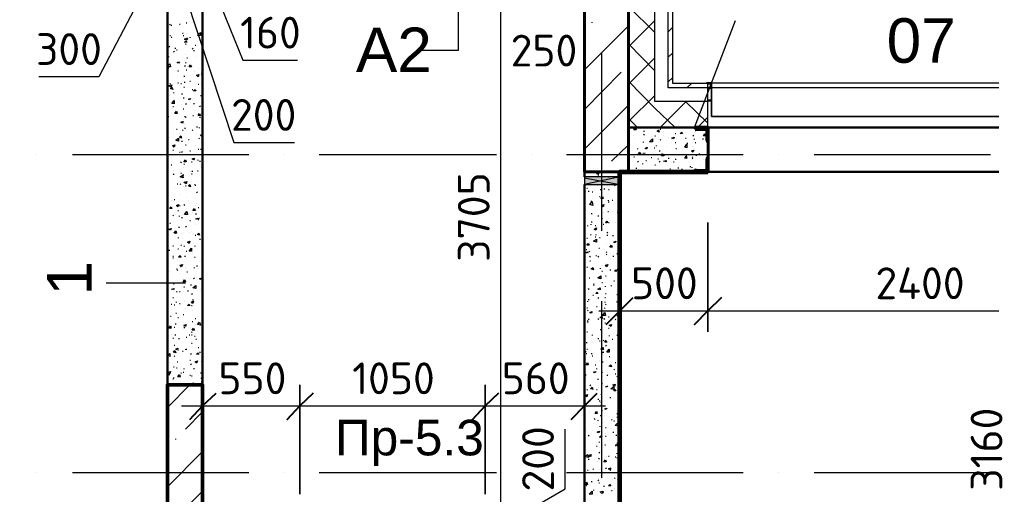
# Model space of a CAD drawing. Header units: millimetres. Extents: x -84737 to 172119, y -43083 to 59399.
# Drawn here: x 13006 to 18512, y 50953 to 53641 of the extents above; entities that cross this region are included whole.
import ezdxf

# ---------------------------------------------------------------- set-up
doc = ezdxf.new("R2010")
doc.units = ezdxf.units.MM
for name, color, linetype, lineweight in [('11) Плинтус ПЛ-2', 70, 'Continuous', 30), ('15) Штукатурка стен СТ-1.1', 161, 'Continuous', 60), ('16) Краска СТ-1.1 стена', 5, 'Continuous', 60), ('20) Шпакл. баз. фин Стена', 40, 'Continuous', 60)]:
    doc.layers.add(name, color=color, linetype=linetype, lineweight=lineweight)
for name, color, linetype in [('PDF _Марки', 7, 'Continuous'), ('PDF _Несущие колонны', 7, 'Continuous'), ('PDF _Обобщенные модели', 7, 'Continuous'), ('PDF _Окна', 7, 'Continuous'), ('PDF _Оси', 7, 'Continuous'), ('PDF _Размеры-100', 7, 'Continuous'), ('PDF _Стены', 7, 'Continuous'), ('PDF _Текст', 7, 'Continuous'), ('PDF _Элементы узлов', 7, 'Continuous')]:
    doc.layers.add(name, color=color, linetype=linetype)
doc.styles.add('PDF GOSTCommon', font='arial.ttf')
doc.styles.add('PDF ISOCPEUR', font='isocpeur.ttf')

msp = doc.modelspace()

# ---------------------------------------------------------------- linework, layer by layer
at = {"layer": '11) Плинтус ПЛ-2'}
for points in [[(13006.3, 54578.5), (13543.9, 54578.5), (13543.9, 54328.7), (13844.4, 54328.7), (13844.4, 50523.1)], [(18200.4, 47280.5), (18136.9, 47280.5), (18136.9, 49617.2), (16405.5, 49617.2), (16405.5, 52779.4), (16905, 52779.4)]]:
    msp.add_lwpolyline(points, dxfattribs=at)
at = {"layer": '15) Штукатурка стен СТ-1.1'}
msp.add_lwpolyline([(18200.4, 47280.5), (18136.9, 47280.5), (18136.9, 49617.2), (16405.5, 49617.2), (16405.5, 52779.4), (16905, 52779.4)], dxfattribs=at)
at = {"layer": '16) Краска СТ-1.1 стена'}
msp.add_lwpolyline([(18200.4, 47280.5), (18136.9, 47280.5), (18136.9, 49617.2), (16405.5, 49617.2), (16405.5, 52779.4), (16905, 52779.4)], dxfattribs=at)
at = {"layer": '20) Шпакл. баз. фин Стена'}
msp.add_lwpolyline([(18200.4, 47280.5), (18136.9, 47280.5), (18136.9, 49617.2), (16405.5, 49617.2), (16405.5, 52779.4), (16905, 52779.4)], dxfattribs=at)
at = {"layer": 'PDF _Марки', "lineweight": 9}
for points in [[(15491.1, 54341.4), (15491.1, 53465.2), (15258.3, 53465.2)], [(16828.8, 53029.1), (17061.6, 53634.5)], [(13946, 52148.6), (13497.3, 52148.6)]]:
    msp.add_lwpolyline(points, dxfattribs=at)
at = {"layer": 'PDF _Несущие колонны', "lineweight": 9}
for points in [[(13844.4, 51445.9), (13971.4, 51572.9)], [(13946, 51323.2), (14043.4, 51420.5)], [(13891, 51263.9), (13891, 51268.1)], [(13844.4, 50997.2), (14043.4, 51196.2)], [(13844.4, 50772.9), (14043.4, 50971.8)]]:
    msp.add_lwpolyline(points, dxfattribs=at)
at = {"layer": 'PDF _Несущие колонны', "lineweight": 50}
msp.add_lwpolyline([(14043.4, 50874.5), (14043.4, 51572.9), (13844.4, 51572.9), (13844.4, 50675.5), (14043.4, 50675.5)], dxfattribs=at)
at = {"layer": 'PDF _Обобщенные модели', "lineweight": 50}
for points in [[(16905, 52952.9), (16905, 53029.1), (16828.8, 53029.1)], [(16837.3, 53020.7), (16900.8, 53020.7), (16900.8, 52957.2)], [(16828.8, 52779.4), (16905, 52779.4), (16905, 52851.3)], [(16900.8, 52847.1), (16900.8, 52783.6), (16837.3, 52783.6)]]:
    msp.add_lwpolyline(points, dxfattribs=at)
at = {"layer": 'PDF _Обобщенные модели', "lineweight": 30}
msp.add_lwpolyline([(16905, 53003.7), (16909.3, 53003.7), (16909.3, 52804.8), (16905, 52804.8)], dxfattribs=at)
at = {"layer": 'PDF _Обобщенные модели', "lineweight": 50}
for centre, radius, start, end in [((16839.4, 53031.3), 6.34, 168.4536, 270.0185), ((16907.1, 52959.3), 6.36, 180.0128, 281.4883), ((16907.1, 52849.2), 6.36, 78.5117, 179.9872), ((16839.4, 52781.5), 6.34, 89.9815, 191.5464)]:
    msp.add_arc(centre, radius, start, end, dxfattribs=at)
at = {"layer": 'PDF _Окна', "lineweight": 18}
for points in [[(16926.2, 53283.1), (16896.6, 53283.1), (16896.6, 53278.9), (16896.6, 53283.1), (16926.2, 53283.1), (16926.2, 53092.6), (19284.1, 53092.6), (19284.1, 53283.1), (19313.7, 53283.1), (19313.7, 53278.9)], [(19284.1, 53253.5), (19284.1, 53092.6), (16926.2, 53092.6), (16926.2, 53253.5)]]:
    msp.add_lwpolyline(points, dxfattribs=at)
msp.add_lwpolyline([(16926.2, 53253.5), (16926.2, 53283.1), (19284.1, 53283.1), (19284.1, 53253.5)], close=True, dxfattribs=at)
at = {"layer": 'PDF _Окна', "transparency": 33554559}
for points in [[(16405.5, 52707.4), (16405.5, 52749.8), (16206.5, 52707.4)], [(16405.5, 52749.8), (16206.5, 52707.4), (16206.5, 52749.8)]]:
    msp.add_solid(points, dxfattribs=at)
at = {"layer": 'PDF _Оси', "lineweight": 9}
for points in [[(16303.9, 52445), (16303.9, 53448.2)], [(13103.6, 52876.7), (13103.6, 52876.7)], [(13306.8, 52876.7), (14305.8, 52876.7)], [(14504.8, 52876.7), (14504.8, 52876.7)], [(14703.8, 52876.7), (15707, 52876.7)], [(15906, 52876.7), (15906, 52876.7)], [(16104.9, 52876.7), (17104, 52876.7)], [(17307.2, 52876.7), (17307.2, 52876.7)], [(17506.1, 52876.7), (18505.2, 52876.7)], [(16303.9, 52246), (16303.9, 52246)], [(16303.9, 51048), (16303.9, 52047)], [(13103.6, 51077.6), (13103.6, 51077.6)], [(13306.8, 51077.6), (14305.8, 51077.6)], [(14504.8, 51077.6), (14504.8, 51077.6)], [(14703.8, 51077.6), (15707, 51077.6)], [(15906, 51077.6), (15906, 51077.6)], [(16104.9, 51077.6), (17104, 51077.6)], [(17307.2, 51077.6), (17307.2, 51077.6)], [(17506.1, 51077.6), (18505.2, 51077.6)]]:
    msp.add_lwpolyline(points, dxfattribs=at)
at = {"layer": 'PDF _Размеры-100', "lineweight": 9}
for points in [[(15732.4, 50552.7), (15732.4, 50874.5), (15232.9, 50874.5), (15851, 50874.5), (15232.9, 50874.5), (15732.4, 50874.5), (15732.4, 54697)], [(13696.3, 53774.2), (13455, 53317), (13116.3, 53317)], [(13946, 53774.2), (14221.2, 52944.5), (14564.1, 52944.5)], [(14123.8, 53774.2), (14272, 53410.1), (14581, 53410.1)], [(16287, 51992), (16905, 51992), (19305.2, 51992), (19305.2, 52491.5), (19305.2, 51873.5), (19305.2, 52491.5), (19305.2, 51992), (19627, 51992)], [(16405.5, 51873.5), (16405.5, 52491.5), (16405.5, 51992)], [(14043.4, 51331.6), (14043.4, 51953.9), (14043.4, 51454.4)], [(16206.5, 51331.6), (16206.5, 51953.9), (16206.5, 51454.4)], [(13924.9, 51454.4), (14593.7, 51454.4), (15643.5, 51454.4), (15643.5, 50954.9), (15643.5, 51572.9), (15643.5, 50954.9), (15643.5, 51454.4), (16325.1, 51454.4)], [(15732.4, 50772.9), (16096.5, 50984.5), (16096.5, 51323.2)]]:
    msp.add_lwpolyline(points, dxfattribs=at)
for points in [[(16905, 51992), (16905, 52491.5), (16905, 51873.5), (16905, 52491.5)], [(14593.7, 51454.4), (14593.7, 50954.9), (14593.7, 51572.9), (14593.7, 50954.9)]]:
    msp.add_lwpolyline(points, close=True, dxfattribs=at)
at = {"layer": 'PDF _Размеры-100', "lineweight": 25}
for points in [[(16329.3, 51915.8), (16405.5, 51992), (16481.7, 52068.2)], [(13971.4, 51378.2), (14043.4, 51454.4), (14119.6, 51526.4)], [(16130.3, 51378.2), (16206.5, 51454.4), (16278.5, 51526.4)]]:
    msp.add_lwpolyline(points, dxfattribs=at)
for points in [[(16981.2, 52068.2), (16905, 51992), (16828.8, 51915.8), (16905, 51992)], [(14669.9, 51526.4), (14593.7, 51454.4), (14521.7, 51378.2), (14593.7, 51454.4)], [(15719.7, 51526.4), (15643.5, 51454.4), (15571.6, 51378.2), (15643.5, 51454.4)]]:
    msp.add_lwpolyline(points, close=True, dxfattribs=at)
at = {"layer": 'PDF _Стены', "lineweight": 18}
for points in [[(16905, 53029.1), (16905, 53278.9), (16706.1, 53278.9), (16706.1, 55078), (15414.9, 55078), (15414.9, 55052.6), (16680.7, 55052.6), (15406.5, 55052.6), (15406.5, 54828.2)], [(16905, 53253.5), (16680.7, 53253.5), (16680.7, 55052.6)], [(16905, 53177.3), (16604.5, 53177.3), (16604.5, 54976.4), (15406.5, 54976.4)], [(16456.3, 53029.1), (16604.5, 53029.1)]]:
    msp.add_lwpolyline(points, dxfattribs=at)
at = {"layer": 'PDF _Стены', "lineweight": 30}
msp.add_lwpolyline([(14043.4, 51572.9), (14043.4, 54328.7), (13844.4, 54328.7), (13844.4, 51572.9)], close=True, dxfattribs=at)
at = {"layer": 'PDF _Стены', "lineweight": 40}
msp.add_lwpolyline([(16206.5, 54328.7), (16206.5, 52779.4), (16456.3, 52779.4), (16456.3, 54328.7)], close=True, dxfattribs=at)
at = {"layer": 'PDF _Стены', "lineweight": 9}
for points in [[(16604.5, 53566.8), (16456.3, 53714.9)], [(13950.3, 53626), (13950.3, 53626)], [(13950.3, 53621.8), (13954.5, 53621.8)], [(13984.1, 53621.8), (13984.1, 53621.8)], [(16248.9, 53621.8), (16248.9, 53626)], [(16456.3, 53486.3), (16604.5, 53634.5)], [(13844.4, 53609.1), (13848.7, 53609.1), (13844.4, 53600.6)], [(13857.1, 53609.1), (13861.4, 53613.3)], [(13865.6, 53609.1), (13869.8, 53609.1)], [(13912.2, 53613.3), (13916.4, 53613.3)], [(14043.4, 53575.2), (14043.4, 53575.2)], [(16206.5, 53355.1), (16456.3, 53604.9)], [(16680.7, 53571), (16706.1, 53596.4)], [(13857.1, 53549.8), (13861.4, 53549.8)], [(13865.6, 53541.4), (13869.8, 53541.4)], [(13874.1, 53541.4), (13874.1, 53541.4)], [(13929.1, 53562.5), (13933.3, 53562.5)], [(13933.3, 53549.8), (13937.6, 53549.8)], [(13958.7, 53532.9), (13954.5, 53524.4), (13941.8, 53528.7), (13958.7, 53537.1)], [(13941.8, 53516), (13941.8, 53516)], [(13950.3, 53562.5), (13950.3, 53562.5)], [(13971.4, 53541.4), (13971.4, 53537.1)], [(14030.7, 53558.3), (14030.7, 53558.3)], [(14043.4, 53511.7), (14043.4, 53516)], [(13852.9, 53486.3), (13857.1, 53490.6)], [(13878.3, 53460.9), (13882.5, 53456.7)], [(13886.8, 53477.9), (13891, 53477.9)], [(13895.2, 53469.4), (13899.5, 53469.4)], [(13946, 53499), (13950.3, 53503.3)], [(13984.1, 53477.9), (13988.4, 53473.6)], [(13992.6, 53465.2), (13996.8, 53465.2)], [(14001.1, 53494.8), (14005.3, 53494.8)], [(14039.2, 53452.5), (14043.4, 53456.7)], [(16604.5, 53350.9), (16456.3, 53503.3)], [(13852.9, 53427.1), (13852.9, 53431.3)], [(13946, 53439.8), (13946, 53439.8)], [(13954.5, 53422.8), (13958.7, 53422.8)], [(14001.1, 53427.1), (14001.1, 53427.1)], [(16456.3, 53274.7), (16604.5, 53422.8)], [(16680.7, 53427.1), (16706.1, 53452.5)], [(13844.4, 53393.2), (13844.4, 53397.4), (13848.7, 53384.7), (13844.4, 53384.7)], [(13844.4, 53376.3), (13857.1, 53389), (13861.4, 53372), (13844.4, 53372)], [(13848.7, 53367.8), (13852.9, 53367.8)], [(13857.1, 53376.3), (13861.4, 53376.3)], [(13899.5, 53350.9), (13899.5, 53350.9)], [(13903.7, 53350.9), (13907.9, 53350.9)], [(13941.8, 53376.3), (13946, 53380.5)], [(13946, 53397.4), (13950.3, 53393.2)], [(13950.3, 53355.1), (13954.5, 53355.1)], [(13958.7, 53372), (13958.7, 53372)], [(13996.8, 53346.6), (13996.8, 53346.6)], [(14022.2, 53363.6), (14022.2, 53363.6)], [(14039.2, 53393.2), (14039.2, 53393.2)], [(14043.4, 53342.4), (14039.2, 53342.4), (14043.4, 53350.9)], [(13848.7, 53304.3), (13848.7, 53308.5)], [(13941.8, 53317), (13941.8, 53321.2)], [(13971.4, 53291.6), (13975.7, 53291.6)], [(14034.9, 53329.7), (14039.2, 53333.9)], [(16206.5, 53130.7), (16414, 53342.4)], [(16718.8, 53029.1), (16604.5, 53139.2), (16456.3, 53291.6)], [(16680.7, 53287.4), (16706.1, 53312.8)], [(13844.4, 53245), (13848.7, 53245)], [(13869.8, 53270.4), (13865.6, 53257.7), (13852.9, 53266.2), (13865.6, 53270.4)], [(13857.1, 53278.9), (13861.4, 53278.9)], [(13903.7, 53283.1), (13907.9, 53283.1)], [(13920.6, 53278.9), (13924.9, 53278.9)], [(13937.6, 53257.7), (13941.8, 53257.7)], [(13941.8, 53287.4), (13941.8, 53283.1)], [(13984.1, 53245), (13988.4, 53245)], [(14018, 53274.7), (14022.2, 53274.7)], [(14034.9, 53270.4), (14034.9, 53270.4)], [(14039.2, 53236.6), (14043.4, 53236.6)], [(16786.5, 53253.5), (16811.9, 53278.9)], [(13844.4, 53185.8), (13844.4, 53185.8)], [(13857.1, 53211.2), (13857.1, 53211.2)], [(13886.8, 53164.6), (13869.8, 53164.6), (13882.5, 53181.5), (13882.5, 53164.6)], [(13878.3, 53228.1), (13878.3, 53223.9)], [(13886.8, 53185.8), (13886.8, 53185.8)], [(13924.9, 53219.6), (13929.1, 53219.6)], [(13937.6, 53194.2), (13937.6, 53198.5)], [(13984.1, 53181.5), (13984.1, 53181.5)], [(14030.7, 53211.2), (14034.9, 53211.2)], [(16456.3, 53063), (16604.5, 53211.2)], [(13874.1, 53147.7), (13878.3, 53147.7)], [(13924.9, 53160.4), (13924.9, 53160.4)], [(13933.3, 53135), (13937.6, 53135)], [(13946, 53164.6), (13950.3, 53160.4)], [(13992.6, 53164.6), (13996.8, 53164.6)], [(14022.2, 53156.1), (14022.2, 53156.1)], [(14026.5, 53147.7), (14030.7, 53151.9)], [(14039.2, 53168.8), (14039.2, 53168.8)], [(16206.5, 52906.4), (16456.3, 53156.1)], [(16634.1, 53029.1), (16782.3, 53177.3)], [(16905, 53054.5), (16778, 53177.3)], [(13848.7, 53092.6), (13852.9, 53092.6)], [(13933.3, 53075.7), (13933.3, 53075.7)], [(13941.8, 53092.6), (13946, 53092.6)], [(13946, 53088.4), (13950.3, 53088.4)], [(13988.4, 53096.9), (13992.6, 53096.9)], [(14026.5, 53088.4), (14030.7, 53088.4)], [(14043.4, 53084.2), (14043.4, 53084.2)], [(16507.1, 53029.1), (16456.3, 53079.9)], [(16845.8, 53029.1), (16905, 53088.4)], [(13895.2, 53020.7), (13899.5, 53020.7)], [(13929.1, 53012.2), (13933.3, 53016.4)], [(13941.8, 53054.5), (13941.8, 53054.5)], [(13941.8, 53024.9), (13946, 53024.9)], [(13984.1, 53016.4), (13988.4, 53012.2)], [(14009.5, 53033.4), (14013.8, 53033.4)], [(14022.2, 53024.9), (14026.5, 53029.1)], [(16634.1, 53020.7), (16638.3, 53020.7)], [(16756.9, 53029.1), (16756.9, 53024.9)], [(16858.5, 53029.1), (16862.7, 53024.9), (16866.9, 53029.1)], [(16879.6, 53016.4), (16883.9, 53016.4)], [(13852.9, 52974.1), (13852.9, 52974.1)], [(13878.3, 52995.3), (13878.3, 52995.3)], [(13912.2, 52995.3), (13912.2, 52995.3)], [(13950.3, 52969.9), (13950.3, 52969.9)], [(13963, 52961.4), (13967.2, 52961.4)], [(14009.5, 52991), (14009.5, 52991)], [(14022.2, 52965.6), (14026.5, 52969.9)], [(14043.4, 52961.4), (14043.4, 52961.4)], [(14043.4, 52961.4), (14043.4, 52961.4)], [(16485.9, 52982.6), (16485.9, 52982.6)], [(16490.2, 52965.6), (16490.2, 52965.6)], [(16541, 53008), (16545.2, 53008)], [(16541, 52991), (16545.2, 52986.8)], [(16583.3, 52978.3), (16583.3, 52978.3)], [(16604.5, 52982.6), (16608.7, 52982.6)], [(16634.1, 52957.2), (16638.3, 52961.4)], [(16651, 53008), (16651, 53008)], [(16651, 52986.8), (16651, 52986.8)], [(16680.7, 52974.1), (16680.7, 52974.1)], [(16718.8, 52995.3), (16723, 52995.3)], [(16727.2, 52969.9), (16727.2, 52969.9)], [(16778, 52969.9), (16782.3, 52969.9)], [(16820.4, 52982.6), (16824.6, 52986.8)], [(16824.6, 52965.6), (16828.8, 52961.4)], [(16833.1, 53012.2), (16837.3, 53012.2)], [(16875.4, 52965.6), (16879.6, 52965.6)], [(13848.7, 52948.7), (13848.7, 52948.7)], [(13895.2, 52952.9), (13895.2, 52952.9)], [(13924.9, 52952.9), (13929.1, 52952.9)], [(13946, 52931.8), (13950.3, 52931.8)], [(14018, 52906.4), (14022.2, 52906.4)], [(14030.7, 52906.4), (14034.9, 52906.4)], [(16358.9, 52838.6), (16456.3, 52931.8)], [(16507.1, 52910.6), (16507.1, 52906.4)], [(16541, 52944.5), (16541, 52948.7)], [(16557.9, 52910.6), (16557.9, 52910.6)], [(16600.2, 52914.8), (16604.5, 52914.8)], [(16612.9, 52927.5), (16612.9, 52923.3)], [(16672.2, 52923.3), (16672.2, 52923.3)], [(16718.8, 52944.5), (16723, 52944.5)], [(16723, 52910.6), (16727.2, 52910.6)], [(16786.5, 52940.2), (16790.7, 52940.2)], [(16820.4, 52923.3), (16820.4, 52923.3)], [(16833.1, 52944.5), (16837.3, 52944.5)], [(16900.8, 52952.9), (16905, 52952.9)], [(13844.4, 52881), (13848.7, 52881)], [(13874.1, 52902.1), (13878.3, 52902.1)], [(13912.2, 52889.4), (13916.4, 52889.4)], [(13924.9, 52889.4), (13929.1, 52893.7)], [(13971.4, 52897.9), (13975.7, 52897.9)], [(16485.9, 52864), (16490.2, 52864)], [(16536.7, 52885.2), (16541, 52885.2)], [(16545.2, 52885.2), (16549.4, 52885.2)], [(16583.3, 52859.8), (16587.5, 52859.8)], [(16621.4, 52851.3), (16625.6, 52851.3)], [(16629.9, 52897.9), (16634.1, 52897.9)], [(16642.6, 52881), (16646.8, 52881)], [(16680.7, 52855.6), (16684.9, 52855.6)], [(16723, 52847.1), (16723, 52851.3)], [(16739.9, 52876.7), (16744.2, 52876.7)], [(16739.9, 52868.3), (16739.9, 52868.3)], [(16782.3, 52872.5), (16786.5, 52872.5)], [(16782.3, 52851.3), (16782.3, 52851.3)], [(16816.1, 52859.8), (16820.4, 52864)], [(16816.1, 52855.6), (16820.4, 52851.3)], [(16837.3, 52872.5), (16841.5, 52872.5)], [(16854.2, 52881), (16858.5, 52881)], [(13865.6, 52817.5), (13869.8, 52817.5)], [(13920.6, 52830.2), (13924.9, 52834.4)], [(13937.6, 52821.7), (13941.8, 52821.7)], [(13937.6, 52804.8), (13937.6, 52804.8)], [(13979.9, 52834.4), (13984.1, 52834.4)], [(14018, 52842.9), (14018, 52847.1)], [(14026.5, 52838.6), (14030.7, 52838.6)], [(14034.9, 52800.6), (14034.9, 52800.6)], [(16498.6, 52800.6), (16498.6, 52796.3)], [(16507.1, 52834.4), (16511.3, 52838.6)], [(16536.7, 52821.7), (16536.7, 52825.9)], [(16553.7, 52842.9), (16557.9, 52842.9)], [(16604.5, 52817.5), (16608.7, 52817.5)], [(16629.9, 52834.4), (16634.1, 52838.6)], [(16689.1, 52796.3), (16693.4, 52796.3)], [(16710.3, 52834.4), (16714.5, 52834.4)], [(16735.7, 52800.6), (16739.9, 52800.6)], [(16756.9, 52796.3), (16756.9, 52792.1)], [(16803.4, 52809), (16807.7, 52809)], [(16816.1, 52800.6), (16816.1, 52804.8)], [(16862.7, 52813.3), (16862.7, 52813.3)], [(16879.6, 52847.1), (16879.6, 52847.1)], [(16905, 52847.1), (16905, 52847.1)], [(16905, 52847.1), (16905, 52847.1)], [(13878.3, 52783.6), (13878.3, 52783.6)], [(13878.3, 52766.7), (13878.3, 52762.5)], [(13929.1, 52762.5), (13933.3, 52745.5), (13916.4, 52749.8), (13933.3, 52762.5), (13937.6, 52762.5)], [(13920.6, 52770.9), (13924.9, 52770.9)], [(13975.7, 52779.4), (13975.7, 52779.4)], [(13979.9, 52766.7), (13984.1, 52766.7)], [(13984.1, 52783.6), (13984.1, 52779.4)], [(14013.8, 52783.6), (14018, 52783.6)], [(16282.7, 52762.5), (16287, 52762.5)], [(16303.9, 52779.4), (16303.9, 52783.6)], [(16342, 52749.8), (16346.2, 52749.8)], [(16502.9, 52779.4), (16515.6, 52783.6), (16515.6, 52779.4)], [(16502.9, 52779.4), (16502.9, 52779.4)], [(16511.3, 52792.1), (16511.3, 52792.1)], [(16574.8, 52779.4), (16579.1, 52779.4)], [(16608.7, 52787.9), (16608.7, 52787.9)], [(16706.1, 52783.6), (16710.3, 52783.6)], [(16718.8, 52787.9), (16723, 52787.9)], [(16803.4, 52779.4), (16803.4, 52779.4)], [(13886.8, 52690.5), (13886.8, 52690.5)], [(13899.5, 52711.7), (13903.7, 52711.7)], [(13916.4, 52707.4), (13920.6, 52711.7)], [(13933.3, 52694.7), (13933.3, 52694.7)], [(13941.8, 52720.1), (13954.5, 52724.4), (13950.3, 52711.7), (13937.6, 52720.1)], [(13946, 52699), (13950.3, 52699)], [(13996.8, 52707.4), (14001.1, 52707.4)], [(14001.1, 52703.2), (14005.3, 52703.2)], [(14013.8, 52724.4), (14013.8, 52724.4)], [(16219.2, 52686.3), (16223.5, 52686.3)], [(16223.5, 52703.2), (16223.5, 52703.2)], [(16278.5, 52707.4), (16282.7, 52703.2)], [(16375.9, 52703.2), (16380.1, 52699)], [(13916.4, 52648.2), (13916.4, 52648.2)], [(13954.5, 52631.2), (13954.5, 52631.2)], [(14009.5, 52660.9), (14013.8, 52665.1)], [(16206.5, 52665.1), (16210.8, 52665.1), (16206.5, 52656.6)], [(16227.7, 52669.3), (16231.9, 52669.3)], [(16248.9, 52665.1), (16253.1, 52665.1)], [(16291.2, 52639.7), (16295.4, 52639.7)], [(16295.4, 52677.8), (16299.7, 52677.8)], [(16316.6, 52682), (16320.8, 52682)], [(16342, 52677.8), (16346.2, 52677.8)], [(16397, 52660.9), (16401.3, 52656.6)], [(13865.6, 52618.5), (13865.6, 52618.5)], [(13882.5, 52622.8), (13886.8, 52622.8)], [(13903.7, 52593.1), (13903.7, 52593.1)], [(13912.2, 52588.9), (13916.4, 52588.9)], [(13937.6, 52593.1), (13941.8, 52588.9)], [(13963, 52614.3), (13963, 52614.3)], [(14001.1, 52588.9), (14001.1, 52588.9)], [(14009.5, 52601.6), (14009.5, 52601.6)], [(14018, 52576.2), (14022.2, 52576.2)], [(16244.6, 52614.3), (16244.6, 52610.1)], [(16248.9, 52601.6), (16248.9, 52605.8), (16253.1, 52605.8)], [(16342, 52614.3), (16342, 52618.5)], [(16342, 52610.1), (16342, 52605.8)], [(16363.2, 52618.5), (16367.4, 52618.5)], [(13874.1, 52533.9), (13878.3, 52529.6)], [(13903.7, 52559.3), (13907.9, 52559.3)], [(13912.2, 52525.4), (13912.2, 52529.6)], [(13924.9, 52521.2), (13929.1, 52521.2)], [(13984.1, 52550.8), (13984.1, 52550.8)], [(14005.3, 52538.1), (14009.5, 52542.3)], [(16206.5, 52521.2), (16210.8, 52516.9)], [(16244.6, 52542.3), (16248.9, 52542.3)], [(16282.7, 52529.6), (16287, 52529.6)], [(16316.6, 52546.6), (16316.6, 52546.6)], [(16337.8, 52555), (16342, 52555)], [(16363.2, 52555), (16363.2, 52555)], [(16392.8, 52550.8), (16392.8, 52546.6)], [(13857.1, 52487.3), (13861.4, 52487.3)], [(13907.9, 52466.1), (13912.2, 52466.1)], [(13946, 52470.4), (13950.3, 52466.1)], [(13971.4, 52504.2), (13975.7, 52504.2)], [(14005.3, 52478.8), (14005.3, 52478.8)], [(14018, 52508.5), (14022.2, 52508.5)], [(14022.2, 52516.9), (14026.5, 52516.9)], [(16223.5, 52474.6), (16223.5, 52470.4)], [(16244.6, 52495.8), (16248.9, 52495.8)], [(16244.6, 52478.8), (16244.6, 52483.1)], [(16265.8, 52474.6), (16270, 52474.6)], [(16303.9, 52516.9), (16308.1, 52512.7)], [(16312.4, 52483.1), (16316.6, 52483.1)], [(16329.3, 52491.5), (16329.3, 52487.3)], [(16337.8, 52495.8), (16337.8, 52495.8)], [(16342, 52491.5), (16346.2, 52491.5)], [(16384.3, 52491.5), (16384.3, 52491.5)], [(16401.3, 52512.7), (16405.5, 52508.5)], [(13891, 52428), (13891, 52428)], [(13924.9, 52432.3), (13924.9, 52432.3)], [(13971.4, 52436.5), (13971.4, 52436.5)], [(13988.4, 52423.8), (13988.4, 52423.8)], [(14001.1, 52419.6), (14005.3, 52419.6)], [(14039.2, 52445), (14043.4, 52445)], [(16240.4, 52419.6), (16244.6, 52423.8)], [(16265.8, 52411.1), (16270, 52411.1)], [(16270, 52423.8), (16270, 52419.6)], [(16333.5, 52432.3), (16337.8, 52436.5)], [(16333.5, 52419.6), (16337.8, 52419.6)], [(16367.4, 52419.6), (16367.4, 52415.3)], [(16397, 52428), (16401.3, 52423.8)], [(13874.1, 52360.3), (13878.3, 52360.3)], [(13907.9, 52402.6), (13907.9, 52406.9)], [(13920.6, 52364.5), (13924.9, 52364.5)], [(13929.1, 52402.6), (13929.1, 52402.6)], [(13937.6, 52360.3), (13941.8, 52356.1)], [(13992.6, 52373), (13992.6, 52373)], [(14001.1, 52356.1), (14001.1, 52360.3)], [(14026.5, 52398.4), (14030.7, 52398.4)], [(14043.4, 52377.2), (14043.4, 52377.2)], [(16219.2, 52402.6), (16223.5, 52402.6)], [(16240.4, 52360.3), (16240.4, 52360.3)], [(16291.2, 52406.9), (16295.4, 52406.9)], [(16333.5, 52373), (16333.5, 52373)], [(16401.3, 52360.3), (16405.5, 52360.3)], [(13852.9, 52334.9), (13857.1, 52334.9)], [(13874.1, 52301), (13878.3, 52301)], [(13903.7, 52343.4), (13907.9, 52343.4)], [(13941.8, 52301), (13946, 52301)], [(13950.3, 52330.7), (13954.5, 52330.7)], [(13984.1, 52318), (13984.1, 52318)], [(16215, 52339.1), (16219.2, 52339.1)], [(16231.9, 52330.7), (16236.2, 52326.4)], [(16236.2, 52296.8), (16240.4, 52301)], [(16270, 52305.3), (16274.3, 52305.3)], [(16282.7, 52301), (16287, 52296.8)], [(16287, 52347.6), (16291.2, 52347.6)], [(16329.3, 52326.4), (16333.5, 52322.2)], [(16329.3, 52309.5), (16333.5, 52313.7)], [(16367.4, 52301), (16371.6, 52301)], [(16388.6, 52318), (16392.8, 52313.7)], [(13874.1, 52292.6), (13878.3, 52292.6)], [(13903.7, 52284.1), (13903.7, 52284.1)], [(13996.8, 52296.8), (14001.1, 52296.8)], [(14009.5, 52246), (14013.8, 52246)], [(14043.4, 52284.1), (14039.2, 52284.1), (14043.4, 52292.6)], [(16236.2, 52275.6), (16240.4, 52275.6)], [(16329.3, 52258.7), (16329.3, 52258.7)], [(16329.3, 52250.2), (16329.3, 52250.2)], [(16354.7, 52288.3), (16354.7, 52288.3)], [(16401.3, 52296.8), (16401.3, 52296.8)], [(13857.1, 52216.4), (13857.1, 52216.4)], [(13895.2, 52229.1), (13899.5, 52229.1)], [(13899.5, 52220.6), (13903.7, 52224.8)], [(13916.4, 52237.5), (13916.4, 52237.5)], [(13946, 52237.5), (13946, 52237.5)], [(13954.5, 52212.1), (13958.7, 52212.1)], [(13996.8, 52233.3), (13996.8, 52237.5)], [(14013.8, 52233.3), (14013.8, 52233.3)], [(16219.2, 52241.8), (16223.5, 52237.5)], [(16236.2, 52237.5), (16236.2, 52237.5)], [(16295.4, 52233.3), (16295.4, 52229.1)], [(16303.9, 52216.4), (16308.1, 52216.4)], [(16325.1, 52191), (16329.3, 52191)], [(16350.5, 52224.8), (16354.7, 52224.8)], [(16392.8, 52229.1), (16392.8, 52224.8)], [(16397, 52195.2), (16401.3, 52195.2)], [(13844.4, 52157.1), (13848.7, 52157.1)], [(13878.3, 52144.4), (13882.5, 52144.4)], [(13899.5, 52161.3), (13899.5, 52161.3)], [(13963, 52174), (13963, 52174)], [(13975.7, 52140.2), (13979.9, 52140.2)], [(13992.6, 52174), (13996.8, 52178.3)], [(14009.5, 52178.3), (14009.5, 52178.3)], [(14043.4, 52148.6), (14043.4, 52144.4)], [(16231.9, 52178.3), (16236.2, 52178.3)], [(16257.3, 52144.4), (16261.6, 52144.4)], [(16257.3, 52140.2), (16261.6, 52135.9)], [(16291.2, 52178.3), (16291.2, 52174)], [(16303.9, 52152.9), (16308.1, 52152.9)], [(16354.7, 52135.9), (16358.9, 52131.7)], [(16371.6, 52161.3), (16375.9, 52161.3)], [(13895.2, 52097.8), (13899.5, 52102.1)], [(13912.2, 52102.1), (13916.4, 52102.1)], [(13937.6, 52127.5), (13941.8, 52127.5)], [(13958.7, 52106.3), (13963, 52106.3)], [(13979.9, 52089.4), (13984.1, 52085.1)], [(13992.6, 52114.8), (13992.6, 52114.8)], [(14030.7, 52114.8), (14030.7, 52114.8)], [(16227.7, 52114.8), (16231.9, 52119)], [(16253.1, 52080.9), (16257.3, 52080.9)], [(16295.4, 52114.8), (16299.7, 52114.8)], [(16325.1, 52127.5), (16325.1, 52131.7)], [(16325.1, 52089.4), (16329.3, 52089.4)], [(16388.6, 52085.1), (16392.8, 52085.1)], [(16392.8, 52110.5), (16397, 52110.5)], [(16405.5, 52076.7), (16401.3, 52076.7), (16405.5, 52080.9)], [(13844.4, 52051.3), (13844.4, 52051.3)], [(13865.6, 52030.1), (13869.8, 52030.1)], [(13874.1, 52068.2), (13878.3, 52068.2)], [(13882.5, 52025.9), (13886.8, 52025.9)], [(13895.2, 52038.6), (13895.2, 52042.8)], [(13912.2, 52034.3), (13916.4, 52034.3)], [(13941.8, 52047), (13941.8, 52047)], [(13979.9, 52042.8), (13984.1, 52042.8)], [(13988.4, 52051.3), (13992.6, 52055.5)], [(14039.2, 52042.8), (14043.4, 52042.8)], [(16210.8, 52072.4), (16210.8, 52072.4)], [(16223.5, 52047), (16223.5, 52042.8)], [(16227.7, 52055.5), (16231.9, 52055.5)], [(16282.7, 52068.2), (16287, 52064)], [(16320.8, 52068.2), (16325.1, 52068.2)], [(16320.8, 52042.8), (16320.8, 52038.6)], [(16325.1, 52030.1), (16329.3, 52025.9)], [(16397, 52038.6), (16388.6, 52042.8), (16401.3, 52047), (16401.3, 52038.6)], [(16392.8, 52030.1), (16392.8, 52030.1)], [(13891, 51979.3), (13895.2, 51979.3)], [(13933.3, 51970.8), (13937.6, 51970.8)], [(13946, 52004.7), (13946, 52004.7)], [(13979.9, 52021.6), (13984.1, 52021.6)], [(13988.4, 51992), (13988.4, 51992)], [(16206.5, 52008.9), (16210.8, 52008.9)], [(16219.2, 52008.9), (16223.5, 52008.9)], [(16223.5, 51992), (16227.7, 51996.2)], [(16274.3, 52017.4), (16278.5, 52017.4)], [(16320.8, 52004.7), (16320.8, 52008.9)], [(13861.4, 51962.4), (13865.6, 51962.4)], [(13891, 51915.8), (13891, 51920)], [(13903.7, 51953.9), (13907.9, 51953.9)], [(13937.6, 51907.3), (13950.3, 51915.8), (13946, 51903.1), (13937.6, 51911.6)], [(13984.1, 51932.7), (13988.4, 51932.7)], [(14001.1, 51949.7), (14005.3, 51949.7)], [(14001.1, 51915.8), (14001.1, 51915.8)], [(14043.4, 51915.8), (14043.4, 51915.8)], [(16223.5, 51932.7), (16227.7, 51937)], [(16223.5, 51928.5), (16227.7, 51928.5)], [(16227.7, 51945.4), (16231.9, 51945.4)], [(16282.7, 51949.7), (16287, 51945.4)], [(16291.2, 51945.4), (16291.2, 51945.4)], [(16316.6, 51945.4), (16320.8, 51949.7)], [(16320.8, 51924.3), (16325.1, 51924.3)], [(16342, 51958.1), (16346.2, 51958.1)], [(16380.1, 51945.4), (16384.3, 51941.2)], [(16388.6, 51966.6), (16392.8, 51966.6)], [(16397, 51962.4), (16401.3, 51962.4)], [(13869.8, 51860.8), (13869.8, 51860.8)], [(13882.5, 51898.9), (13886.8, 51898.9)], [(13937.6, 51898.9), (13941.8, 51894.6)], [(13979.9, 51869.2), (13984.1, 51873.5)], [(16219.2, 51873.5), (16223.5, 51873.5)], [(16295.4, 51886.2), (16299.7, 51886.2)], [(16316.6, 51886.2), (16316.6, 51886.2)], [(16342, 51894.6), (16346.2, 51894.6)], [(13874.1, 51839.6), (13878.3, 51835.4)], [(13886.8, 51856.5), (13891, 51856.5)], [(13907.9, 51835.4), (13912.2, 51835.4)], [(13950.3, 51843.9), (13954.5, 51843.9)], [(13967.2, 51856.5), (13971.4, 51856.5)], [(13979.9, 51856.5), (13984.1, 51856.5)], [(13979.9, 51810), (13984.1, 51810)], [(13996.8, 51848.1), (14001.1, 51848.1)], [(14005.3, 51831.2), (14009.5, 51831.2)], [(14043.4, 51835.4), (14043.4, 51835.4)], [(14043.4, 51835.4), (14043.4, 51835.4)], [(16219.2, 51810), (16219.2, 51814.2)], [(16248.9, 51856.5), (16248.9, 51852.3)], [(16248.9, 51814.2), (16248.9, 51814.2)], [(16282.7, 51835.4), (16287, 51835.4)], [(16291.2, 51822.7), (16295.4, 51822.7)], [(16312.4, 51822.7), (16316.6, 51826.9)], [(16329.3, 51822.7), (16333.5, 51814.2), (16320.8, 51814.2), (16329.3, 51826.9)], [(16346.2, 51852.3), (16346.2, 51848.1)], [(16363.2, 51831.2), (16367.4, 51831.2)], [(16388.6, 51856.5), (16392.8, 51852.3)], [(16405.5, 51835.4), (16405.5, 51835.4)], [(13861.4, 51733.8), (13844.4, 51738), (13857.1, 51750.7), (13857.1, 51733.8)], [(13882.5, 51797.3), (13886.8, 51797.3)], [(13903.7, 51771.9), (13907.9, 51771.9)], [(13929.1, 51763.4), (13933.3, 51763.4)], [(13946, 51776.1), (13946, 51771.9)], [(13950.3, 51776.1), (13954.5, 51776.1)], [(13975.7, 51746.5), (13979.9, 51750.7)], [(14018, 51784.6), (14022.2, 51784.6)], [(14026.5, 51759.2), (14030.7, 51759.2)], [(16210.8, 51763.4), (16215, 51759.2)], [(16215, 51750.7), (16219.2, 51750.7)], [(16219.2, 51776.1), (16223.5, 51776.1)], [(16244.6, 51750.7), (16248.9, 51750.7)], [(16308.1, 51771.9), (16299.7, 51776.1), (16312.4, 51784.6), (16312.4, 51771.9)], [(16308.1, 51759.2), (16312.4, 51755)], [(16312.4, 51763.4), (16312.4, 51763.4)], [(16312.4, 51759.2), (16316.6, 51759.2)], [(16325.1, 51797.3), (16329.3, 51793.1)], [(16401.3, 51776.1), (16405.5, 51776.1)], [(13857.1, 51699.9), (13857.1, 51699.9)], [(13882.5, 51733.8), (13886.8, 51738)], [(13899.5, 51704.2), (13903.7, 51704.2)], [(13971.4, 51712.6), (13975.7, 51712.6)], [(14043.4, 51704.2), (14039.2, 51704.2), (14043.4, 51712.6)], [(16248.9, 51738), (16253.1, 51738)], [(16291.2, 51712.6), (16291.2, 51712.6)], [(16308.1, 51704.2), (16312.4, 51704.2)], [(16346.2, 51733.8), (16350.5, 51733.8)], [(16380.1, 51699.9), (16384.3, 51699.9)], [(16397, 51733.8), (16397, 51729.6)], [(16401.3, 51712.6), (16401.3, 51716.9)], [(13878.3, 51674.5), (13882.5, 51674.5)], [(13895.2, 51670.3), (13899.5, 51670.3)], [(13920.6, 51640.7), (13924.9, 51640.7)], [(13933.3, 51644.9), (13937.6, 51644.9)], [(13937.6, 51666.1), (13937.6, 51661.8)], [(13975.7, 51687.2), (13979.9, 51691.5)], [(13992.6, 51666.1), (13996.8, 51666.1)], [(14030.7, 51640.7), (14034.9, 51640.7)], [(14039.2, 51657.6), (14039.2, 51657.6)], [(14043.4, 51683), (14043.4, 51683)], [(16215, 51691.5), (16215, 51691.5)], [(16265.8, 51687.2), (16270, 51687.2)], [(16274.3, 51666.1), (16274.3, 51661.8)], [(16303.9, 51640.7), (16308.1, 51644.9)], [(16371.6, 51661.8), (16375.9, 51657.6)], [(16397, 51653.4), (16401.3, 51653.4)], [(13852.9, 51632.2), (13857.1, 51632.2)], [(13874.1, 51606.8), (13878.3, 51606.8)], [(13878.3, 51611), (13882.5, 51615.3)], [(13971.4, 51628), (13975.7, 51628)], [(13979.9, 51623.7), (13984.1, 51623.7)], [(13988.4, 51585.6), (13992.6, 51585.6)], [(14043.4, 51606.8), (14034.9, 51606.8), (14043.4, 51619.5), (14043.4, 51615.3)], [(14034.9, 51589.9), (14039.2, 51589.9)], [(16210.8, 51628), (16215, 51632.2)], [(16219.2, 51615.3), (16219.2, 51615.3)], [(16282.7, 51606.8), (16282.7, 51602.6)], [(16333.5, 51628), (16337.8, 51628)], [(16380.1, 51636.4), (16384.3, 51636.4)], [(16388.6, 51623.7), (16392.8, 51619.5)], [(16397, 51594.1), (16397, 51594.1)], [(13857.1, 51577.2), (13861.4, 51577.2)], [(13954.5, 51572.9), (13954.5, 51572.9)], [(13963, 51572.9), (13967.2, 51577.2), (13967.2, 51572.9)], [(16210.8, 51568.7), (16210.8, 51568.7)], [(16219.2, 51547.5), (16223.5, 51543.3)], [(16236.2, 51572.9), (16240.4, 51568.7)], [(16253.1, 51551.8), (16240.4, 51551.8), (16248.9, 51560.2), (16253.1, 51547.5)], [(16274.3, 51547.5), (16278.5, 51547.5)], [(16287, 51556), (16287, 51556)], [(16303.9, 51581.4), (16308.1, 51581.4)], [(16325.1, 51564.5), (16329.3, 51564.5), (16333.5, 51564.5)], [(16333.5, 51568.7), (16337.8, 51564.5)], [(16380.1, 51547.5), (16384.3, 51539.1), (16371.6, 51539.1), (16380.1, 51551.8)], [(16375.9, 51543.3), (16375.9, 51543.3)], [(16392.8, 51530.6), (16397, 51534.8)], [(16401.3, 51572.9), (16405.5, 51572.9)], [(16206.5, 51505.2), (16210.8, 51509.4)], [(16236.2, 51484), (16240.4, 51484)], [(16282.7, 51492.5), (16287, 51492.5)], [(16291.2, 51484), (16291.2, 51479.8)], [(16299.7, 51517.9), (16303.9, 51522.1)], [(16299.7, 51475.6), (16303.9, 51471.3)], [(16350.5, 51501), (16354.7, 51501)], [(16397, 51501), (16397, 51496.7)], [(16206.5, 51445.9), (16206.5, 51445.9)], [(16236.2, 51420.5), (16236.2, 51420.5)], [(16299.7, 51458.6), (16303.9, 51462.9)], [(16303.9, 51429), (16308.1, 51429)], [(16392.8, 51471.3), (16392.8, 51471.3)], [(16397, 51471.3), (16401.3, 51467.1)], [(16206.5, 51386.7), (16206.5, 51386.7)], [(16261.6, 51382.4), (16265.8, 51378.2)], [(16282.7, 51374), (16282.7, 51369.7)], [(16295.4, 51399.4), (16299.7, 51399.4)], [(16358.9, 51378.2), (16363.2, 51374)], [(16371.6, 51369.7), (16375.9, 51369.7)], [(16388.6, 51407.8), (16392.8, 51412.1)], [(16388.6, 51390.9), (16392.8, 51390.9)], [(16405.5, 51399.4), (16397, 51403.6), (16405.5, 51412.1)], [(16206.5, 51361.3), (16206.5, 51357)], [(16219.2, 51314.7), (16219.2, 51314.7)], [(16257.3, 51357), (16257.3, 51357)], [(16295.4, 51335.9), (16295.4, 51340.1)], [(16303.9, 51357), (16303.9, 51357)], [(16325.1, 51331.6), (16329.3, 51331.6)], [(16388.6, 51348.6), (16388.6, 51352.8)], [(16401.3, 51352.8), (16401.3, 51352.8)], [(16206.5, 51285.1), (16210.8, 51285.1)], [(16227.7, 51289.3), (16231.9, 51285.1)], [(16291.2, 51276.6), (16295.4, 51276.6)], [(16325.1, 51297.8), (16325.1, 51297.8)], [(16325.1, 51285.1), (16329.3, 51280.8)], [(16367.4, 51306.2), (16371.6, 51306.2)], [(16384.3, 51289.3), (16388.6, 51289.3)], [(16397, 51268.1), (16397, 51268.1)], [(16274.3, 51225.8), (16278.5, 51225.8)], [(16287, 51251.2), (16291.2, 51247)], [(16291.2, 51217.3), (16291.2, 51217.3)], [(16320.8, 51234.3), (16325.1, 51234.3)], [(16384.3, 51225.8), (16384.3, 51230)], [(16388.6, 51242.7), (16392.8, 51242.7)], [(16227.7, 51153.8), (16231.9, 51153.8)], [(16231.9, 51170.8), (16231.9, 51166.5)], [(16274.3, 51162.3), (16274.3, 51162.3)], [(16287, 51191.9), (16291.2, 51187.7)], [(16287, 51153.8), (16291.2, 51158.1)], [(16329.3, 51166.5), (16329.3, 51166.5)], [(16342, 51170.8), (16346.2, 51170.8)], [(16380.1, 51166.5), (16384.3, 51166.5)], [(16388.6, 51187.7), (16388.6, 51183.5)], [(16388.6, 51162.3), (16388.6, 51158.1)], [(16223.5, 51090.3), (16227.7, 51090.3)], [(16253.1, 51098.8), (16257.3, 51094.6)], [(16282.7, 51141.1), (16282.7, 51141.1)], [(16287, 51094.6), (16287, 51094.6)], [(16295.4, 51098.8), (16295.4, 51098.8)], [(16325.1, 51103), (16329.3, 51098.8)], [(16350.5, 51094.6), (16354.7, 51090.3)], [(16380.1, 51107.3), (16380.1, 51107.3)], [(16405.5, 51132.7), (16405.5, 51136.9)], [(16405.5, 51132.7), (16405.5, 51132.7)], [(16219.2, 51081.9), (16219.2, 51081.9)], [(16282.7, 51031.1), (16287, 51035.3)], [(16363.2, 51039.5), (16363.2, 51039.5)], [(16375.9, 51043.8), (16380.1, 51048)], [(16392.8, 51039.5), (16397, 51035.3)], [(16215, 51005.7), (16219.2, 51001.4)], [(16244.6, 51026.8), (16248.9, 51026.8)], [(16257.3, 50980.3), (16257.3, 50976)], [(16287, 51018.4), (16291.2, 51018.4)], [(16316.6, 51001.4), (16316.6, 50997.2)], [(16375.9, 50984.5), (16375.9, 50984.5)], [(16282.7, 50971.8), (16282.7, 50971.8)], [(16303.9, 50959.1), (16295.4, 50967.6), (16308.1, 50971.8), (16308.1, 50959.1)], [(16312.4, 50967.6), (16316.6, 50967.6)], [(16354.7, 50976), (16354.7, 50976)], [(16358.9, 50976), (16363.2, 50976)]]:
    msp.add_lwpolyline(points, dxfattribs=at)
for points in [[(14030.7, 53549.8), (14013.8, 53549.8), (14030.7, 53566.8)], [(13950.3, 53520.2), (13954.5, 53511.7), (13941.8, 53511.7)], [(13912.2, 53401.7), (13907.9, 53393.2), (13899.5, 53397.4)], [(13975.7, 53384.7), (13979.9, 53372), (13967.2, 53372)], [(14022.2, 53329.7), (14018, 53317), (14009.5, 53325.5)], [(13869.8, 53257.7), (13874.1, 53245), (13861.4, 53249.3)], [(14001.1, 53245), (14005.3, 53236.6), (13992.6, 53236.6)], [(13975.7, 53194.2), (13971.4, 53185.8), (13963, 53190)], [(13895.2, 53122.3), (13899.5, 53109.6), (13886.8, 53109.6)], [(14026.5, 53109.6), (14030.7, 53096.9), (14018, 53096.9)], [(13933.3, 53063), (13929.1, 53054.5), (13920.6, 53058.8)], [(16494.4, 53029.1), (16498.6, 53016.4), (16485.9, 53016.4)], [(16625.6, 53016.4), (16629.9, 53003.7), (16617.2, 53008)], [(13907.9, 52952.9), (13891, 52957.2), (13907.9, 52969.9)], [(13920.6, 52982.6), (13924.9, 52969.9), (13912.2, 52974.1)], [(14043.4, 52991), (14039.2, 52978.3), (14030.7, 52986.8)], [(16591.8, 52948.7), (16574.8, 52948.7), (16591.8, 52965.6)], [(16714.5, 52974.1), (16710.3, 52965.6), (16701.8, 52969.9)], [(16756.9, 53003.7), (16761.1, 52995.3), (16748.4, 52995.3)], [(16888.1, 52995.3), (16892.3, 52982.6), (16879.6, 52982.6)], [(13886.8, 52931.8), (13882.5, 52919.1), (13874.1, 52927.5)], [(16562.1, 52919.1), (16557.9, 52906.4), (16549.4, 52910.6)], [(16786.5, 52914.8), (16773.8, 52919.1), (16786.5, 52936)], [(13996.8, 52855.6), (13992.6, 52847.1), (13984.1, 52851.3)], [(16519.8, 52889.4), (16524, 52881), (16511.3, 52881)], [(16651, 52881), (16655.3, 52868.3), (16642.6, 52868.3)], [(16782.3, 52868.3), (16786.5, 52855.6), (16773.8, 52855.6)], [(16824.6, 52902.1), (16820.4, 52889.4), (16811.9, 52897.9)], [(13946, 52847.1), (13950.3, 52834.4), (13937.6, 52834.4)], [(16668, 52842.9), (16668, 52834.4), (16655.3, 52838.6)], [(16282.7, 52775.2), (16287, 52766.7), (16274.3, 52766.7)], [(13971.4, 52707.4), (13975.7, 52694.7), (13963, 52699)], [(16308.1, 52639.7), (16312.4, 52627), (16299.7, 52627)], [(13865.6, 52580.4), (13869.8, 52572), (13857.1, 52572)], [(13907.9, 52593.1), (13903.7, 52580.4), (13895.2, 52588.9)], [(16236.2, 52593.1), (16248.9, 52610.1), (16253.1, 52588.9)], [(16316.6, 52593.1), (16312.4, 52580.4), (16303.9, 52588.9)], [(13958.7, 52538.1), (13941.8, 52538.1), (13954.5, 52555)], [(13996.8, 52572), (14001.1, 52559.3), (13988.4, 52559.3)], [(14018, 52516.9), (14013.8, 52508.5), (14005.3, 52512.7)], [(16333.5, 52500), (16337.8, 52491.5), (16325.1, 52491.5)], [(13865.6, 52457.7), (13861.4, 52449.2), (13848.7, 52453.4)], [(13891, 52445), (13895.2, 52432.3), (13882.5, 52432.3)], [(14022.2, 52432.3), (14026.5, 52419.6), (14013.8, 52423.8)], [(16274.3, 52461.9), (16270, 52449.2), (16261.6, 52453.4)], [(13971.4, 52385.7), (13967.2, 52373), (13958.7, 52381.5)], [(16227.7, 52373), (16231.9, 52364.5), (16219.2, 52364.5)], [(16274.3, 52381.5), (16257.3, 52385.7), (16274.3, 52398.4)], [(16358.9, 52364.5), (16363.2, 52351.8), (16350.5, 52351.8)], [(16384.3, 52385.7), (16380.1, 52377.2), (16371.6, 52381.5)], [(13916.4, 52305.3), (13920.6, 52296.8), (13907.9, 52296.8)], [(13979.9, 52330.7), (13967.2, 52330.7), (13979.9, 52347.6)], [(16227.7, 52326.4), (16223.5, 52318), (16215, 52322.2)], [(13929.1, 52254.5), (13924.9, 52241.8), (13916.4, 52250.2)], [(16337.8, 52254.5), (16333.5, 52241.8), (16325.1, 52250.2)], [(16253.1, 52237.5), (16257.3, 52224.8), (16244.6, 52229.1)], [(16299.7, 52174), (16282.7, 52178.3), (16299.7, 52191)], [(16384.3, 52224.8), (16388.6, 52216.4), (16375.9, 52216.4)], [(13941.8, 52169.8), (13946, 52157.1), (13933.3, 52157.1)], [(14005.3, 52119), (13988.4, 52123.2), (14005.3, 52135.9)], [(14039.2, 52178.3), (14034.9, 52169.8), (14026.5, 52174)], [(13882.5, 52119), (13878.3, 52110.5), (13869.8, 52114.8)], [(16278.5, 52097.8), (16282.7, 52089.4), (16270, 52089.4)], [(16295.4, 52123.2), (16291.2, 52110.5), (16282.7, 52114.8)], [(13967.2, 52030.1), (13971.4, 52021.6), (13958.7, 52021.6)], [(13992.6, 52047), (13988.4, 52034.3), (13979.9, 52042.8)], [(16248.9, 51987.8), (16244.6, 51979.3), (16236.2, 51983.5)], [(16325.1, 51966.6), (16308.1, 51966.6), (16320.8, 51983.5)], [(14030.7, 51911.6), (14013.8, 51915.8), (14026.5, 51928.5)], [(16303.9, 51962.4), (16308.1, 51949.7), (16295.4, 51953.9)], [(16358.9, 51915.8), (16354.7, 51903.1), (16346.2, 51911.6)], [(13861.4, 51907.3), (13865.6, 51894.6), (13852.9, 51894.6)], [(13992.6, 51894.6), (13996.8, 51881.9), (13984.1, 51881.9)], [(13886.8, 51767.7), (13891, 51755), (13878.3, 51759.2)], [(13903.7, 51780.4), (13899.5, 51771.9), (13891, 51776.1)], [(14018, 51755), (14022.2, 51746.5), (14009.5, 51746.5)], [(16346.2, 51759.2), (16333.5, 51759.2), (16346.2, 51776.1)], [(14013.8, 51708.4), (14009.5, 51695.7), (14001.1, 51704.2)], [(16223.5, 51699.9), (16227.7, 51687.2), (16215, 51687.2)], [(13861.4, 51649.1), (13857.1, 51636.4), (13844.4, 51644.9)], [(16270, 51649.1), (16265.8, 51640.7), (16257.3, 51644.9)], [(16354.7, 51687.2), (16358.9, 51674.5), (16346.2, 51678.8)], [(13912.2, 51632.2), (13916.4, 51619.5), (13903.7, 51619.5)], [(16371.6, 51547.5), (16354.7, 51551.8), (16371.6, 51564.5)], [(16380.1, 51577.2), (16375.9, 51564.5), (16367.4, 51572.9)], [(16223.5, 51517.9), (16219.2, 51505.2), (16210.8, 51513.7)], [(16274.3, 51424.8), (16278.5, 51412.1), (16265.8, 51412.1)], [(16333.5, 51441.7), (16329.3, 51433.2), (16320.8, 51437.5)], [(16291.2, 51310.5), (16287, 51302), (16278.5, 51306.2)], [(16397, 51340.1), (16380.1, 51344.3), (16392.8, 51357)], [(16299.7, 51285.1), (16303.9, 51276.6), (16291.2, 51276.6)], [(16397, 51238.5), (16397, 51225.8), (16384.3, 51234.3)], [(16227.7, 51162.3), (16210.8, 51166.5), (16223.5, 51179.2)], [(16244.6, 51179.2), (16240.4, 51166.5), (16231.9, 51175)], [(16325.1, 51149.6), (16329.3, 51136.9), (16316.6, 51136.9)], [(16354.7, 51103), (16350.5, 51094.6), (16342, 51098.8)], [(16219.2, 51022.6), (16223.5, 51009.9), (16210.8, 51009.9)], [(16350.5, 51009.9), (16354.7, 51001.4), (16342, 51001.4)], [(16248.9, 50954.9), (16231.9, 50954.9), (16248.9, 50971.8)]]:
    msp.add_lwpolyline(points, close=True, dxfattribs=at)
at = {"layer": 'PDF _Стены', "lineweight": 30}
for points in [[(16905, 53278.9), (16926.2, 53278.9)], [(16926.2, 53253.5), (16905, 53253.5)], [(16905, 53181.5), (16926.2, 53181.5)], [(16456.3, 53029.1), (20829.2, 53029.1), (16604.5, 53029.1)], [(16905, 52779.4), (16905, 53029.1)], [(16206.5, 52779.4), (16206.5, 52749.8)], [(16405.5, 52749.8), (16405.5, 52779.4)], [(19504.2, 52749.8), (19504.2, 52779.4), (16456.3, 52779.4)], [(16206.5, 52707.4), (16206.5, 50874.5)], [(16206.5, 50675.5), (16206.5, 47576.8), (16405.5, 47576.8), (16405.5, 52707.4)]]:
    msp.add_lwpolyline(points, dxfattribs=at)
at = {"layer": 'PDF _Элементы узлов', "lineweight": 18}
msp.add_lwpolyline([(16405.5, 52749.8), (16206.5, 52749.8), (16206.5, 52707.4), (16405.5, 52707.4)], close=True, dxfattribs=at)
at = {"layer": 'PDF _Элементы узлов', "lineweight": 9}
msp.add_lwpolyline([(16405.5, 52707.4), (16405.5, 52749.8), (16206.5, 52749.8), (16206.5, 52707.4)], close=True, dxfattribs=at)
for points in [[(16405.5, 52749.8), (16206.5, 52707.4)], [(16206.5, 52745.5), (16405.5, 52707.4)]]:
    msp.add_lwpolyline(points, dxfattribs=at)
at = {"layer": 'PDF _Элементы узлов', "transparency": 33554559}
for points in [[(16405.5, 52707.4), (16405.5, 52749.8), (16206.5, 52707.4)], [(16405.5, 52749.8), (16206.5, 52707.4), (16206.5, 52749.8)]]:
    msp.add_solid(points, dxfattribs=at)

# ---------------------------------------------------------------- texts
at = {"layer": 'PDF _Текст', "attachment_point": 4}
for s, insert, char_height, style in [('160', (14255.6, 53566.3), 180, 'PDF ISOCPEUR'), ('07', (17917.5, 53520), 251.59, 'PDF GOSTCommon'), ('А2', (14911.8, 53469.2), 251.59, 'PDF GOSTCommon'), ('300', (13099.9, 53473.2), 180, 'PDF ISOCPEUR'), ('250', (15788.1, 53464.7), 180, 'PDF ISOCPEUR'), ('200', (14204.8, 53100.7), 180, 'PDF ISOCPEUR'), ('500', (16469.7, 52148.2), 180, 'PDF ISOCPEUR'), ('2400', (17854, 52148.2), 180, 'PDF ISOCPEUR'), ('550', (14132.9, 51610.5), 180, 'PDF ISOCPEUR'), ('1050', (14890.6, 51610.5), 180, 'PDF ISOCPEUR'), ('560', (15737.3, 51610.5), 180, 'PDF ISOCPEUR'), ('Пр-5.3', (14793.3, 51244.6), 201.27, 'PDF GOSTCommon')]:
    msp.add_mtext(s, dxfattribs=dict(at, insert=insert, char_height=char_height, style=style))
at = {"layer": 'PDF _Текст', "attachment_point": 4, "rotation": 90}
for s, insert, char_height, style in [('3705', (15579, 52269.3), 180, 'PDF ISOCPEUR'), ('1', (13288.6, 52078.8), 251.6, 'PDF GOSTCommon'), ('3160', (18483.1, 50973.9), 180, 'PDF ISOCPEUR'), ('200', (15943.1, 50969.7), 180, 'PDF ISOCPEUR')]:
    msp.add_mtext(s, dxfattribs=dict(at, insert=insert, char_height=char_height, style=style))

doc.saveas('drawing.dxf')
